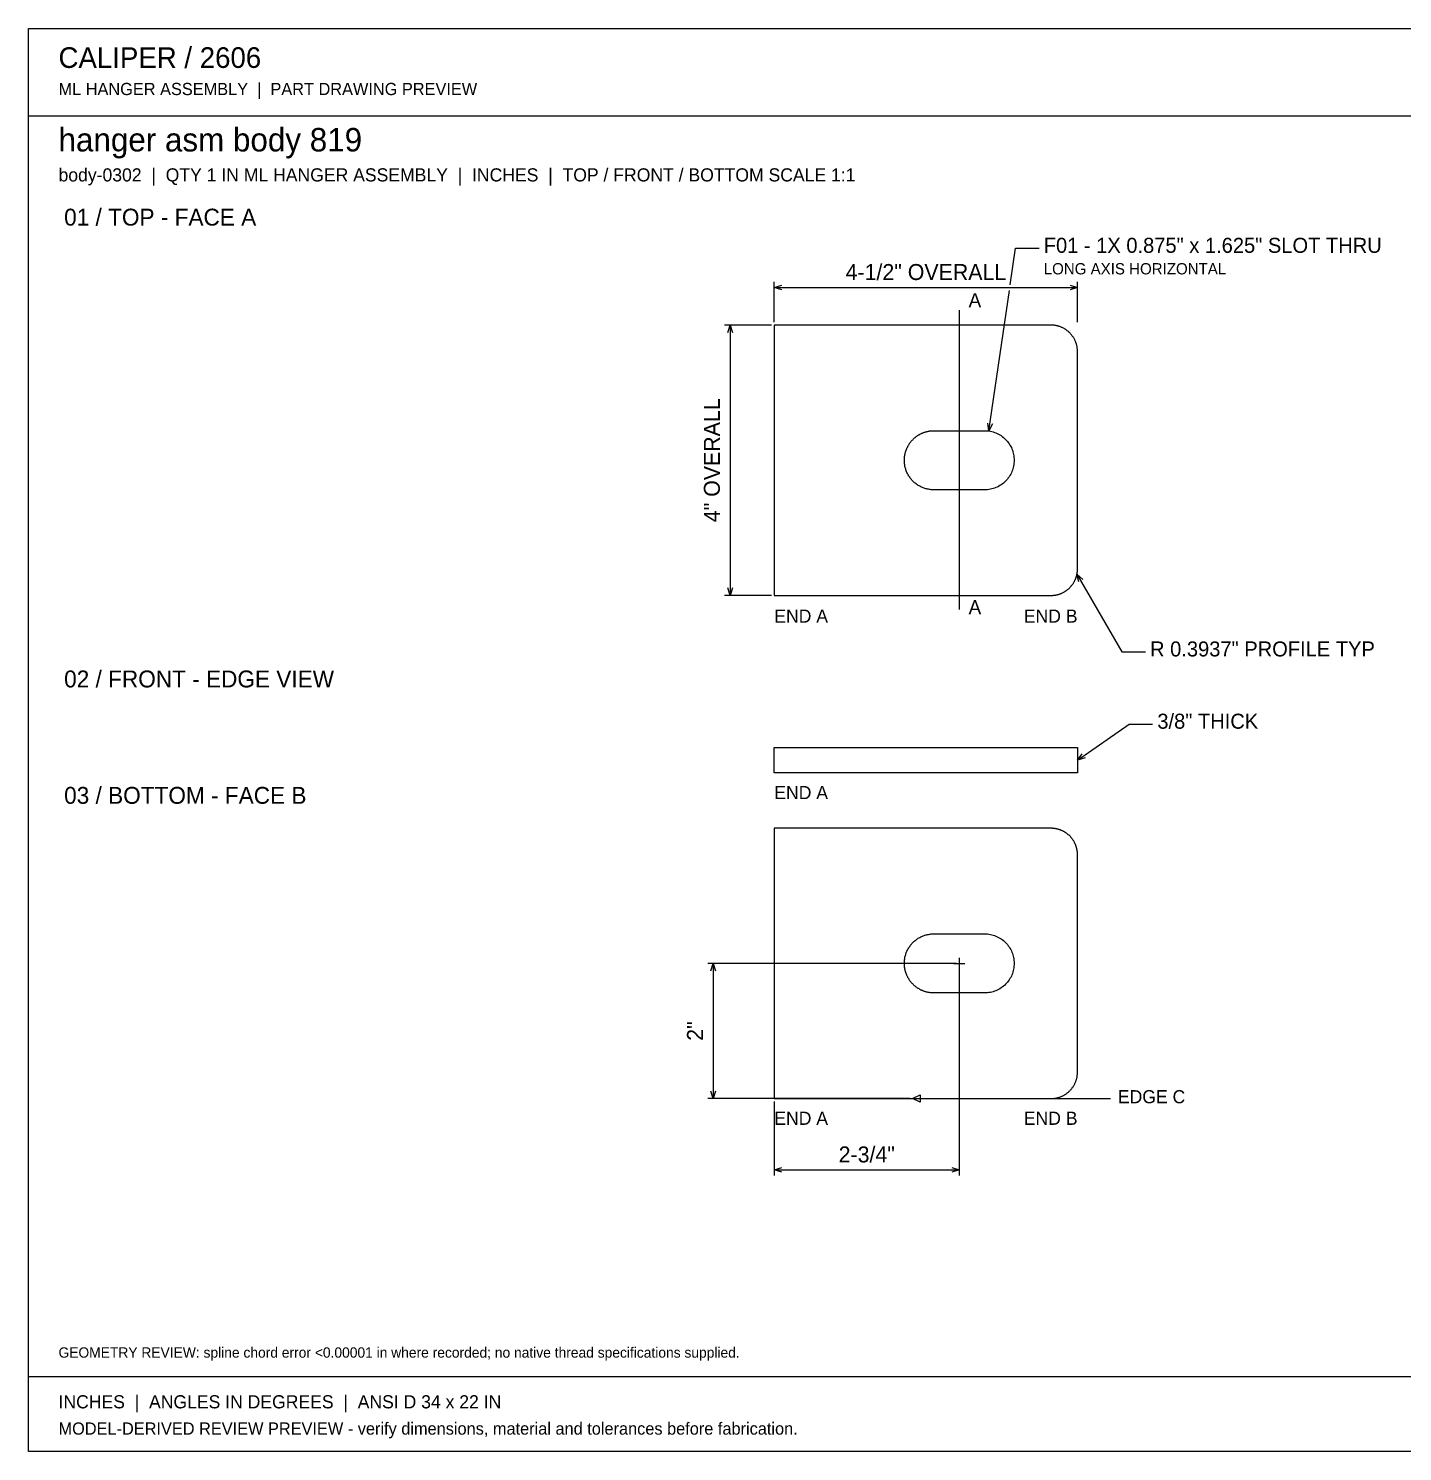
# Model space of a CAD drawing. Header units: inches. Extents: x 0.5 to 33.5, y 0.5 to 21.5.
# Drawn here: x 0.47 to 20.8, y 0.47 to 21.53 of the extents above; entities that cross this region are included whole.
import ezdxf
from ezdxf.enums import TextEntityAlignment as Align

# ---------------------------------------------------------------- set-up
doc = ezdxf.new("R2010")
doc.units = ezdxf.units.IN
doc.header["$MEASUREMENT"] = 0

msp = doc.modelspace()

# ---------------------------------------------------------------- linework, layer by layer
at = {"layer": 'ANNOTATION'}
for p, q in [((14.997, 17.736), (15.076, 18.278)), ((15.076, 18.278), (15.424, 18.278)), ((11.507, 17.181), (11.507, 17.778)), ((11.507, 17.694), (11.618, 17.729)), ((11.507, 17.694), (15.993, 17.694)), ((11.618, 17.66), (11.507, 17.694)), ((15.882, 17.729), (15.993, 17.694)), ((15.993, 17.694), (15.882, 17.66)), ((15.993, 17.181), (15.993, 17.778)), ((14.682, 15.572), (14.985, 17.653)), ((14.243, 17.361), (14.243, 12.931)), ((11.465, 17.139), (10.771, 17.139)), ((10.819, 17.028), (10.854, 17.139)), ((10.854, 17.139), (10.854, 13.139)), ((10.854, 17.139), (10.889, 17.028)), ((14.682, 15.572), (14.664, 15.687)), ((14.733, 15.677), (14.682, 15.572)), ((15.985, 13.453), (16.649, 12.306)), ((16.011, 13.34), (15.985, 13.453)), ((15.985, 13.453), (16.071, 13.375)), ((11.465, 13.139), (10.771, 13.139)), ((10.854, 13.139), (10.819, 13.25)), ((10.889, 13.25), (10.854, 13.139)), ((16.649, 12.306), (16.997, 12.306)), ((15.993, 10.701), (16.757, 11.236)), ((16.757, 11.236), (17.104, 11.236)), ((15.993, 10.701), (16.064, 10.794)), ((16.104, 10.737), (15.993, 10.701)), ((14.201, 7.694), (10.521, 7.694)), ((10.569, 7.583), (10.604, 7.694)), ((10.604, 7.694), (10.604, 5.694)), ((10.604, 7.694), (10.639, 7.583)), ((14.16, 7.694), (14.326, 7.694)), ((14.243, 7.778), (14.243, 7.611)), ((14.243, 7.653), (14.243, 4.556)), ((13.511, 5.694), (10.521, 5.694)), ((10.604, 5.694), (10.569, 5.806)), ((10.639, 5.806), (10.604, 5.694)), ((13.553, 5.694), (13.664, 5.75)), ((13.553, 5.694), (16.479, 5.694)), ((13.664, 5.639), (13.553, 5.694)), ((13.664, 5.75), (13.664, 5.639)), ((11.507, 5.653), (11.507, 4.556)), ((11.507, 4.639), (11.618, 4.674)), ((11.507, 4.639), (14.243, 4.639)), ((11.618, 4.604), (11.507, 4.639)), ((14.132, 4.674), (14.243, 4.639)), ((14.243, 4.639), (14.132, 4.604))]:
    msp.add_line(p, q, dxfattribs=at)
at = {"layer": 'OUTLINE'}
for p, q in [((0.472, 21.528), (33.528, 21.528)), ((0.472, 0.472), (0.472, 21.528)), ((0.472, 20.236), (33.528, 20.236)), ((15.599, 17.139), (11.507, 17.139)), ((11.507, 17.139), (11.507, 13.139)), ((15.609, 17.139), (15.599, 17.139)), ((15.619, 17.138), (15.609, 17.139)), ((15.628, 17.138), (15.619, 17.138)), ((15.638, 17.137), (15.628, 17.138)), ((15.648, 17.136), (15.638, 17.137)), ((15.657, 17.135), (15.648, 17.136)), ((15.667, 17.133), (15.657, 17.135)), ((15.676, 17.131), (15.667, 17.133)), ((15.686, 17.129), (15.676, 17.131)), ((15.695, 17.127), (15.686, 17.129)), ((15.704, 17.125), (15.695, 17.127)), ((15.714, 17.122), (15.704, 17.125)), ((15.723, 17.119), (15.714, 17.122)), ((15.732, 17.116), (15.723, 17.119)), ((15.741, 17.113), (15.732, 17.116)), ((15.75, 17.109), (15.741, 17.113)), ((15.759, 17.105), (15.75, 17.109)), ((15.768, 17.101), (15.759, 17.105)), ((15.776, 17.097), (15.768, 17.101)), ((15.785, 17.092), (15.776, 17.097)), ((15.793, 17.088), (15.785, 17.092)), ((15.802, 17.083), (15.793, 17.088)), ((15.81, 17.078), (15.802, 17.083)), ((15.818, 17.073), (15.81, 17.078)), ((15.826, 17.067), (15.818, 17.073)), ((15.834, 17.061), (15.826, 17.067)), ((15.842, 17.056), (15.834, 17.061)), ((15.849, 17.05), (15.842, 17.056)), ((15.857, 17.043), (15.849, 17.05)), ((15.864, 17.037), (15.857, 17.043)), ((15.871, 17.03), (15.864, 17.037)), ((15.878, 17.024), (15.871, 17.03)), ((15.885, 17.017), (15.878, 17.024)), ((15.891, 17.01), (15.885, 17.017)), ((15.898, 17.002), (15.891, 17.01)), ((15.904, 16.995), (15.898, 17.002)), ((15.91, 16.987), (15.904, 16.995)), ((15.916, 16.98), (15.91, 16.987)), ((15.921, 16.972), (15.916, 16.98)), ((15.927, 16.964), (15.921, 16.972)), ((15.932, 16.956), (15.927, 16.964)), ((15.937, 16.948), (15.932, 16.956)), ((15.942, 16.939), (15.937, 16.948)), ((15.947, 16.931), (15.942, 16.939)), ((15.951, 16.922), (15.947, 16.931)), ((15.955, 16.914), (15.951, 16.922)), ((15.959, 16.905), (15.955, 16.914)), ((15.963, 16.896), (15.959, 16.905)), ((15.967, 16.887), (15.963, 16.896)), ((15.97, 16.878), (15.967, 16.887)), ((15.973, 16.869), (15.97, 16.878)), ((15.976, 16.859), (15.973, 16.869)), ((15.979, 16.85), (15.976, 16.859)), ((15.981, 16.841), (15.979, 16.85)), ((15.984, 16.831), (15.981, 16.841)), ((15.986, 16.822), (15.984, 16.831)), ((15.987, 16.812), (15.986, 16.822)), ((15.989, 16.803), (15.987, 16.812)), ((15.99, 16.793), (15.989, 16.803)), ((15.991, 16.784), (15.99, 16.793)), ((15.992, 16.774), (15.991, 16.784)), ((15.993, 16.765), (15.992, 16.774)), ((15.993, 16.755), (15.993, 16.765)), ((15.993, 16.745), (15.993, 16.755)), ((15.993, 13.533), (15.993, 16.745)), ((13.495, 15.368), (13.5, 15.375)), ((13.5, 15.375), (13.504, 15.381)), ((13.504, 15.381), (13.508, 15.388)), ((13.508, 15.388), (13.513, 15.395)), ((13.513, 15.395), (13.518, 15.401)), ((13.518, 15.401), (13.523, 15.407)), ((13.523, 15.407), (13.528, 15.414)), ((13.528, 15.414), (13.533, 15.42)), ((13.533, 15.42), (13.538, 15.426)), ((13.538, 15.426), (13.543, 15.432)), ((13.543, 15.432), (13.548, 15.438)), ((13.548, 15.438), (13.554, 15.443)), ((13.554, 15.443), (13.56, 15.449)), ((13.56, 15.449), (13.565, 15.455)), ((13.565, 15.455), (13.571, 15.46)), ((13.571, 15.46), (13.577, 15.465)), ((13.577, 15.465), (13.583, 15.471)), ((13.583, 15.471), (13.589, 15.476)), ((13.589, 15.476), (13.595, 15.481)), ((13.595, 15.481), (13.601, 15.486)), ((13.601, 15.486), (13.608, 15.491)), ((13.608, 15.491), (13.614, 15.495)), ((13.614, 15.495), (13.621, 15.5)), ((13.621, 15.5), (13.627, 15.504)), ((13.627, 15.504), (13.634, 15.509)), ((13.634, 15.509), (13.641, 15.513)), ((13.641, 15.513), (13.648, 15.517)), ((13.648, 15.517), (13.655, 15.521)), ((13.655, 15.521), (13.662, 15.525)), ((13.662, 15.525), (13.669, 15.528)), ((13.669, 15.528), (13.676, 15.532)), ((13.676, 15.532), (13.683, 15.535)), ((13.683, 15.535), (13.69, 15.539)), ((13.69, 15.539), (13.697, 15.542)), ((13.697, 15.542), (13.705, 15.545)), ((13.705, 15.545), (13.712, 15.548)), ((13.712, 15.548), (13.72, 15.55)), ((13.72, 15.55), (13.727, 15.553)), ((13.727, 15.553), (13.735, 15.556)), ((13.735, 15.556), (13.742, 15.558)), ((13.742, 15.558), (13.75, 15.56)), ((13.75, 15.56), (13.758, 15.562)), ((13.758, 15.562), (13.765, 15.564)), ((13.765, 15.564), (13.773, 15.566)), ((13.773, 15.566), (13.781, 15.568)), ((13.781, 15.568), (13.789, 15.569)), ((13.789, 15.569), (13.797, 15.571)), ((13.797, 15.571), (13.805, 15.572)), ((13.805, 15.572), (13.812, 15.573)), ((13.812, 15.573), (13.82, 15.574)), ((13.82, 15.574), (13.828, 15.575)), ((13.828, 15.575), (13.836, 15.575)), ((13.836, 15.575), (13.844, 15.576)), ((13.844, 15.576), (13.852, 15.576)), ((13.852, 15.576), (13.86, 15.576)), ((13.86, 15.576), (13.868, 15.576)), ((13.868, 15.576), (14.618, 15.576)), ((14.618, 15.576), (14.64, 15.576)), ((14.64, 15.576), (14.661, 15.574)), ((14.661, 15.574), (14.682, 15.572)), ((14.682, 15.572), (14.703, 15.568)), ((14.703, 15.568), (14.724, 15.563)), ((14.724, 15.563), (14.745, 15.558)), ((14.745, 15.558), (14.765, 15.551)), ((14.765, 15.551), (14.786, 15.543)), ((14.786, 15.543), (14.805, 15.534)), ((14.805, 15.534), (14.824, 15.525)), ((14.824, 15.525), (14.843, 15.514)), ((14.843, 15.514), (14.861, 15.503)), ((14.861, 15.503), (14.879, 15.49)), ((14.879, 15.49), (14.896, 15.477)), ((14.896, 15.477), (14.912, 15.463)), ((14.912, 15.463), (14.927, 15.448)), ((14.927, 15.448), (14.942, 15.433)), ((14.942, 15.433), (14.956, 15.416)), ((14.956, 15.416), (14.969, 15.4)), ((14.969, 15.4), (14.982, 15.382)), ((14.982, 15.382), (14.993, 15.364)), ((13.431, 15.154), (13.432, 15.168)), ((13.432, 15.168), (13.433, 15.181)), ((13.433, 15.181), (13.434, 15.195)), ((13.434, 15.195), (13.436, 15.208)), ((13.436, 15.208), (13.438, 15.221)), ((13.438, 15.221), (13.441, 15.234)), ((13.441, 15.234), (13.444, 15.248)), ((13.444, 15.248), (13.448, 15.261)), ((13.448, 15.261), (13.452, 15.274)), ((13.452, 15.274), (13.456, 15.286)), ((13.456, 15.286), (13.461, 15.299)), ((13.461, 15.299), (13.466, 15.311)), ((13.466, 15.311), (13.469, 15.319)), ((13.469, 15.319), (13.473, 15.326)), ((13.473, 15.326), (13.476, 15.333)), ((13.476, 15.333), (13.48, 15.34)), ((13.48, 15.34), (13.483, 15.347)), ((13.483, 15.347), (13.487, 15.354)), ((13.487, 15.354), (13.491, 15.361)), ((13.491, 15.361), (13.495, 15.368)), ((14.993, 15.364), (15.004, 15.345)), ((15.004, 15.345), (15.014, 15.326)), ((15.014, 15.326), (15.022, 15.306)), ((15.022, 15.306), (15.03, 15.286)), ((15.03, 15.286), (15.037, 15.266)), ((15.037, 15.266), (15.042, 15.245)), ((15.042, 15.245), (15.047, 15.224)), ((15.047, 15.224), (15.051, 15.203)), ((15.051, 15.203), (15.053, 15.182)), ((15.053, 15.182), (15.055, 15.16)), ((15.055, 15.16), (15.056, 15.139)), ((13.431, 15.141), (13.431, 15.154)), ((13.431, 15.127), (13.431, 15.141)), ((13.431, 15.114), (13.431, 15.127)), ((13.432, 15.1), (13.431, 15.114)), ((13.434, 15.087), (13.432, 15.1)), ((13.436, 15.073), (13.434, 15.087)), ((13.438, 15.06), (13.436, 15.073)), ((13.44, 15.047), (13.438, 15.06)), ((13.443, 15.034), (13.44, 15.047)), ((13.447, 15.021), (13.443, 15.034)), ((13.451, 15.008), (13.447, 15.021)), ((13.455, 14.995), (13.451, 15.008)), ((13.46, 14.982), (13.455, 14.995)), ((13.465, 14.97), (13.46, 14.982)), ((13.47, 14.957), (13.465, 14.97)), ((13.476, 14.945), (13.47, 14.957)), ((15.014, 14.952), (15.004, 14.933)), ((15.022, 14.971), (15.014, 14.952)), ((15.03, 14.991), (15.022, 14.971)), ((15.037, 15.012), (15.03, 14.991)), ((15.042, 15.033), (15.037, 15.012)), ((15.047, 15.054), (15.042, 15.033)), ((15.051, 15.075), (15.047, 15.054)), ((15.053, 15.096), (15.051, 15.075)), ((15.055, 15.117), (15.053, 15.096)), ((15.056, 15.139), (15.055, 15.117)), ((13.482, 14.933), (13.476, 14.945)), ((13.489, 14.921), (13.482, 14.933)), ((13.496, 14.91), (13.489, 14.921)), ((13.503, 14.898), (13.496, 14.91)), ((13.51, 14.887), (13.503, 14.898)), ((13.518, 14.876), (13.51, 14.887)), ((13.527, 14.865), (13.518, 14.876)), ((13.535, 14.855), (13.527, 14.865)), ((13.544, 14.845), (13.535, 14.855)), ((13.553, 14.835), (13.544, 14.845)), ((13.563, 14.825), (13.553, 14.835)), ((13.573, 14.816), (13.563, 14.825)), ((13.583, 14.807), (13.573, 14.816)), ((13.593, 14.799), (13.583, 14.807)), ((13.604, 14.79), (13.593, 14.799)), ((13.615, 14.782), (13.604, 14.79)), ((13.626, 14.775), (13.615, 14.782)), ((13.637, 14.767), (13.626, 14.775)), ((13.649, 14.76), (13.637, 14.767)), ((13.661, 14.754), (13.649, 14.76)), ((13.673, 14.747), (13.661, 14.754)), ((13.685, 14.742), (13.673, 14.747)), ((13.697, 14.736), (13.685, 14.742)), ((14.805, 14.743), (14.786, 14.735)), ((14.824, 14.753), (14.805, 14.743)), ((14.843, 14.764), (14.824, 14.753)), ((14.861, 14.775), (14.843, 14.764)), ((14.879, 14.787), (14.861, 14.775)), ((14.896, 14.801), (14.879, 14.787)), ((14.912, 14.815), (14.896, 14.801)), ((14.927, 14.83), (14.912, 14.815)), ((14.942, 14.845), (14.927, 14.83)), ((14.956, 14.861), (14.942, 14.845)), ((14.969, 14.878), (14.956, 14.861)), ((14.982, 14.896), (14.969, 14.878)), ((14.993, 14.914), (14.982, 14.896)), ((15.004, 14.933), (14.993, 14.914)), ((13.71, 14.731), (13.697, 14.736)), ((13.722, 14.726), (13.71, 14.731)), ((13.735, 14.722), (13.722, 14.726)), ((13.748, 14.718), (13.735, 14.722)), ((13.761, 14.715), (13.748, 14.718)), ((13.774, 14.712), (13.761, 14.715)), ((13.787, 14.709), (13.774, 14.712)), ((13.801, 14.707), (13.787, 14.709)), ((13.814, 14.705), (13.801, 14.707)), ((13.828, 14.703), (13.814, 14.705)), ((13.841, 14.702), (13.828, 14.703)), ((13.855, 14.702), (13.841, 14.702)), ((13.868, 14.701), (13.855, 14.702)), ((14.618, 14.701), (13.868, 14.701)), ((14.64, 14.702), (14.618, 14.701)), ((14.661, 14.703), (14.64, 14.702)), ((14.682, 14.706), (14.661, 14.703)), ((14.703, 14.71), (14.682, 14.706)), ((14.724, 14.715), (14.703, 14.71)), ((14.745, 14.72), (14.724, 14.715)), ((14.765, 14.727), (14.745, 14.72)), ((14.786, 14.735), (14.765, 14.727)), ((15.989, 13.478), (15.99, 13.48)), ((15.989, 13.475), (15.989, 13.478)), ((15.99, 13.485), (15.991, 13.488)), ((15.99, 13.483), (15.99, 13.485)), ((15.99, 13.48), (15.99, 13.483)), ((15.991, 13.495), (15.992, 13.498)), ((15.991, 13.493), (15.991, 13.495)), ((15.991, 13.49), (15.991, 13.493)), ((15.991, 13.488), (15.991, 13.49)), ((15.992, 13.51), (15.993, 13.513)), ((15.992, 13.508), (15.992, 13.51)), ((15.992, 13.505), (15.992, 13.508)), ((15.992, 13.503), (15.992, 13.505)), ((15.992, 13.5), (15.992, 13.503)), ((15.992, 13.498), (15.992, 13.5)), ((15.993, 13.53), (15.993, 13.533)), ((15.993, 13.528), (15.993, 13.53)), ((15.993, 13.525), (15.993, 13.528)), ((15.993, 13.523), (15.993, 13.525)), ((15.993, 13.52), (15.993, 13.523)), ((15.993, 13.518), (15.993, 13.52)), ((15.993, 13.515), (15.993, 13.518)), ((15.993, 13.513), (15.993, 13.515)), ((15.887, 13.264), (15.892, 13.269)), ((15.892, 13.269), (15.897, 13.274)), ((15.897, 13.274), (15.901, 13.28)), ((15.901, 13.28), (15.906, 13.285)), ((15.906, 13.285), (15.91, 13.291)), ((15.91, 13.291), (15.915, 13.297)), ((15.915, 13.297), (15.919, 13.303)), ((15.919, 13.303), (15.923, 13.308)), ((15.923, 13.308), (15.927, 13.314)), ((15.927, 13.314), (15.931, 13.32)), ((15.931, 13.32), (15.935, 13.326)), ((15.935, 13.326), (15.938, 13.333)), ((15.938, 13.333), (15.942, 13.339)), ((15.942, 13.339), (15.946, 13.345)), ((15.946, 13.345), (15.949, 13.351)), ((15.949, 13.351), (15.952, 13.358)), ((15.952, 13.358), (15.955, 13.364)), ((15.955, 13.364), (15.958, 13.371)), ((15.958, 13.371), (15.961, 13.377)), ((15.961, 13.377), (15.962, 13.38)), ((15.962, 13.38), (15.963, 13.382)), ((15.963, 13.382), (15.964, 13.384)), ((15.964, 13.384), (15.965, 13.386)), ((15.965, 13.386), (15.966, 13.389)), ((15.966, 13.389), (15.967, 13.391)), ((15.967, 13.391), (15.968, 13.393)), ((15.968, 13.393), (15.969, 13.396)), ((15.969, 13.398), (15.97, 13.4)), ((15.969, 13.396), (15.969, 13.398)), ((15.97, 13.4), (15.971, 13.403)), ((15.971, 13.403), (15.972, 13.405)), ((15.972, 13.405), (15.973, 13.408)), ((15.973, 13.41), (15.974, 13.412)), ((15.973, 13.408), (15.973, 13.41)), ((15.974, 13.412), (15.975, 13.415)), ((15.975, 13.415), (15.976, 13.417)), ((15.976, 13.419), (15.977, 13.422)), ((15.976, 13.417), (15.976, 13.419)), ((15.977, 13.422), (15.978, 13.424)), ((15.978, 13.424), (15.979, 13.427)), ((15.979, 13.429), (15.98, 13.431)), ((15.979, 13.427), (15.979, 13.429)), ((15.98, 13.431), (15.981, 13.434)), ((15.981, 13.436), (15.982, 13.439)), ((15.981, 13.434), (15.981, 13.436)), ((15.982, 13.441), (15.983, 13.444)), ((15.982, 13.439), (15.982, 13.441)), ((15.983, 13.446), (15.984, 13.448)), ((15.983, 13.444), (15.983, 13.446)), ((15.984, 13.448), (15.985, 13.451)), ((15.985, 13.453), (15.986, 13.456)), ((15.985, 13.451), (15.985, 13.453)), ((15.986, 13.461), (15.987, 13.463)), ((15.986, 13.458), (15.986, 13.461)), ((15.986, 13.456), (15.986, 13.458)), ((15.987, 13.466), (15.988, 13.468)), ((15.987, 13.463), (15.987, 13.466)), ((15.988, 13.47), (15.989, 13.473)), ((15.988, 13.468), (15.988, 13.47)), ((15.989, 13.473), (15.989, 13.475)), ((11.507, 13.139), (15.599, 13.139)), ((15.599, 13.139), (15.607, 13.139)), ((15.607, 13.139), (15.614, 13.139)), ((15.614, 13.139), (15.621, 13.139)), ((15.621, 13.139), (15.628, 13.14)), ((15.628, 13.14), (15.635, 13.141)), ((15.635, 13.141), (15.642, 13.141)), ((15.642, 13.141), (15.649, 13.142)), ((15.649, 13.142), (15.657, 13.143)), ((15.657, 13.143), (15.664, 13.144)), ((15.664, 13.144), (15.671, 13.145)), ((15.671, 13.145), (15.678, 13.147)), ((15.678, 13.147), (15.685, 13.148)), ((15.685, 13.148), (15.692, 13.15)), ((15.692, 13.15), (15.699, 13.152)), ((15.699, 13.152), (15.706, 13.153)), ((15.706, 13.153), (15.712, 13.155)), ((15.712, 13.155), (15.719, 13.158)), ((15.719, 13.158), (15.726, 13.16)), ((15.726, 13.16), (15.733, 13.162)), ((15.733, 13.162), (15.74, 13.165)), ((15.74, 13.165), (15.746, 13.167)), ((15.746, 13.167), (15.753, 13.17)), ((15.753, 13.17), (15.759, 13.173)), ((15.759, 13.173), (15.766, 13.176)), ((15.766, 13.176), (15.772, 13.179)), ((15.772, 13.179), (15.779, 13.182)), ((15.779, 13.182), (15.785, 13.186)), ((15.785, 13.186), (15.792, 13.189)), ((15.792, 13.189), (15.798, 13.193)), ((15.798, 13.193), (15.804, 13.196)), ((15.804, 13.196), (15.81, 13.2)), ((15.81, 13.2), (15.816, 13.204)), ((15.816, 13.204), (15.822, 13.208)), ((15.822, 13.208), (15.828, 13.212)), ((15.828, 13.212), (15.834, 13.216)), ((15.834, 13.216), (15.839, 13.22)), ((15.839, 13.22), (15.845, 13.225)), ((15.845, 13.225), (15.851, 13.229)), ((15.851, 13.229), (15.856, 13.234)), ((15.856, 13.234), (15.861, 13.239)), ((15.861, 13.239), (15.867, 13.244)), ((15.867, 13.244), (15.872, 13.248)), ((15.872, 13.248), (15.877, 13.254)), ((15.877, 13.254), (15.882, 13.259)), ((15.882, 13.259), (15.887, 13.264)), ((11.507, 10.889), (15.993, 10.889)), ((11.507, 10.514), (11.507, 10.889)), ((15.993, 10.889), (15.993, 10.514)), ((15.993, 10.514), (11.507, 10.514)), ((15.599, 9.694), (11.507, 9.694)), ((11.507, 9.694), (11.507, 5.694)), ((15.607, 9.694), (15.599, 9.694)), ((15.614, 9.694), (15.607, 9.694)), ((15.621, 9.694), (15.614, 9.694)), ((15.628, 9.693), (15.621, 9.694)), ((15.635, 9.693), (15.628, 9.693)), ((15.642, 9.692), (15.635, 9.693)), ((15.649, 9.691), (15.642, 9.692)), ((15.657, 9.69), (15.649, 9.691)), ((15.664, 9.689), (15.657, 9.69)), ((15.671, 9.688), (15.664, 9.689)), ((15.678, 9.687), (15.671, 9.688)), ((15.685, 9.685), (15.678, 9.687)), ((15.692, 9.683), (15.685, 9.685)), ((15.699, 9.682), (15.692, 9.683)), ((15.706, 9.68), (15.699, 9.682)), ((15.712, 9.678), (15.706, 9.68)), ((15.719, 9.676), (15.712, 9.678)), ((15.726, 9.673), (15.719, 9.676)), ((15.733, 9.671), (15.726, 9.673)), ((15.74, 9.669), (15.733, 9.671)), ((15.746, 9.666), (15.74, 9.669)), ((15.753, 9.663), (15.746, 9.666)), ((15.759, 9.66), (15.753, 9.663)), ((15.766, 9.657), (15.759, 9.66)), ((15.772, 9.654), (15.766, 9.657)), ((15.779, 9.651), (15.772, 9.654)), ((15.785, 9.648), (15.779, 9.651)), ((15.792, 9.644), (15.785, 9.648)), ((15.798, 9.641), (15.792, 9.644)), ((15.804, 9.637), (15.798, 9.641)), ((15.81, 9.633), (15.804, 9.637)), ((15.816, 9.629), (15.81, 9.633)), ((15.822, 9.625), (15.816, 9.629)), ((15.828, 9.621), (15.822, 9.625)), ((15.834, 9.617), (15.828, 9.621)), ((15.839, 9.613), (15.834, 9.617)), ((15.845, 9.608), (15.839, 9.613)), ((15.851, 9.604), (15.845, 9.608)), ((15.856, 9.599), (15.851, 9.604)), ((15.861, 9.595), (15.856, 9.599)), ((15.867, 9.59), (15.861, 9.595)), ((15.872, 9.585), (15.867, 9.59)), ((15.877, 9.58), (15.872, 9.585)), ((15.882, 9.575), (15.877, 9.58)), ((15.887, 9.57), (15.882, 9.575)), ((15.892, 9.564), (15.887, 9.57)), ((15.897, 9.559), (15.892, 9.564)), ((15.901, 9.553), (15.897, 9.559)), ((15.906, 9.548), (15.901, 9.553)), ((15.91, 9.542), (15.906, 9.548)), ((15.915, 9.537), (15.91, 9.542)), ((15.919, 9.531), (15.915, 9.537)), ((15.923, 9.525), (15.919, 9.531)), ((15.927, 9.519), (15.923, 9.525)), ((15.931, 9.513), (15.927, 9.519)), ((15.935, 9.507), (15.931, 9.513)), ((15.938, 9.501), (15.935, 9.507)), ((15.942, 9.495), (15.938, 9.501)), ((15.946, 9.488), (15.942, 9.495)), ((15.949, 9.482), (15.946, 9.488)), ((15.952, 9.476), (15.949, 9.482)), ((15.955, 9.469), (15.952, 9.476)), ((15.958, 9.463), (15.955, 9.469)), ((15.961, 9.456), (15.958, 9.463)), ((15.962, 9.454), (15.961, 9.456)), ((15.963, 9.451), (15.962, 9.454)), ((15.964, 9.449), (15.963, 9.451)), ((15.965, 9.447), (15.964, 9.449)), ((15.966, 9.445), (15.965, 9.447)), ((15.967, 9.442), (15.966, 9.445)), ((15.968, 9.44), (15.967, 9.442)), ((15.969, 9.438), (15.968, 9.44)), ((15.969, 9.435), (15.969, 9.438)), ((15.97, 9.433), (15.969, 9.435)), ((15.971, 9.43), (15.97, 9.433)), ((15.972, 9.428), (15.971, 9.43)), ((15.973, 9.426), (15.972, 9.428)), ((15.973, 9.423), (15.973, 9.426)), ((15.974, 9.421), (15.973, 9.423)), ((15.975, 9.419), (15.974, 9.421)), ((15.976, 9.416), (15.975, 9.419)), ((15.976, 9.414), (15.976, 9.416)), ((15.977, 9.411), (15.976, 9.414)), ((15.978, 9.409), (15.977, 9.411)), ((15.979, 9.407), (15.978, 9.409)), ((15.979, 9.404), (15.979, 9.407)), ((15.98, 9.402), (15.979, 9.404)), ((15.981, 9.399), (15.98, 9.402)), ((15.981, 9.397), (15.981, 9.399)), ((15.982, 9.395), (15.981, 9.397)), ((15.982, 9.392), (15.982, 9.395)), ((15.983, 9.39), (15.982, 9.392)), ((15.983, 9.387), (15.983, 9.39)), ((15.984, 9.385), (15.983, 9.387)), ((15.985, 9.382), (15.984, 9.385)), ((15.985, 9.38), (15.985, 9.382)), ((15.986, 9.378), (15.985, 9.38)), ((15.986, 9.375), (15.986, 9.378)), ((15.986, 9.373), (15.986, 9.375)), ((15.987, 9.37), (15.986, 9.373)), ((15.987, 9.368), (15.987, 9.37)), ((15.988, 9.365), (15.987, 9.368)), ((15.988, 9.363), (15.988, 9.365)), ((15.989, 9.36), (15.988, 9.363)), ((15.989, 9.358), (15.989, 9.36)), ((15.989, 9.355), (15.989, 9.358)), ((15.99, 9.353), (15.989, 9.355)), ((15.99, 9.351), (15.99, 9.353)), ((15.99, 9.348), (15.99, 9.351)), ((15.991, 9.346), (15.99, 9.348)), ((15.991, 9.343), (15.991, 9.346)), ((15.991, 9.341), (15.991, 9.343)), ((15.991, 9.338), (15.991, 9.341)), ((15.992, 9.336), (15.991, 9.338)), ((15.992, 9.333), (15.992, 9.336)), ((15.992, 9.331), (15.992, 9.333)), ((15.992, 9.328), (15.992, 9.331)), ((15.992, 9.326), (15.992, 9.328)), ((15.992, 9.323), (15.992, 9.326)), ((15.993, 9.321), (15.992, 9.323)), ((15.993, 9.318), (15.993, 9.321)), ((15.993, 9.316), (15.993, 9.318)), ((15.993, 9.313), (15.993, 9.316)), ((15.993, 9.311), (15.993, 9.313)), ((15.993, 9.308), (15.993, 9.311)), ((15.993, 9.306), (15.993, 9.308)), ((15.993, 9.303), (15.993, 9.306)), ((15.993, 9.301), (15.993, 9.303)), ((15.993, 6.088), (15.993, 9.301)), ((13.553, 7.998), (13.563, 8.008)), ((13.563, 8.008), (13.573, 8.017)), ((13.573, 8.017), (13.583, 8.026)), ((13.583, 8.026), (13.593, 8.035)), ((13.593, 8.035), (13.604, 8.043)), ((13.604, 8.043), (13.615, 8.051)), ((13.615, 8.051), (13.626, 8.059)), ((13.626, 8.059), (13.637, 8.066)), ((13.637, 8.066), (13.649, 8.073)), ((13.649, 8.073), (13.661, 8.08)), ((13.661, 8.08), (13.673, 8.086)), ((13.673, 8.086), (13.685, 8.092)), ((13.685, 8.092), (13.697, 8.097)), ((13.697, 8.097), (13.71, 8.102)), ((13.71, 8.102), (13.722, 8.107)), ((13.722, 8.107), (13.735, 8.111)), ((13.735, 8.111), (13.748, 8.115)), ((13.748, 8.115), (13.761, 8.119)), ((13.761, 8.119), (13.774, 8.122)), ((13.774, 8.122), (13.787, 8.124)), ((13.787, 8.124), (13.801, 8.127)), ((13.801, 8.127), (13.814, 8.129)), ((13.814, 8.129), (13.828, 8.13)), ((13.828, 8.13), (13.841, 8.131)), ((13.841, 8.131), (13.855, 8.132)), ((13.855, 8.132), (13.868, 8.132)), ((13.868, 8.132), (14.618, 8.132)), ((14.618, 8.132), (14.64, 8.131)), ((14.64, 8.131), (14.661, 8.13)), ((14.661, 8.13), (14.682, 8.127)), ((14.682, 8.127), (14.703, 8.124)), ((14.703, 8.124), (14.724, 8.119)), ((14.724, 8.119), (14.745, 8.113)), ((14.745, 8.113), (14.765, 8.106)), ((14.765, 8.106), (14.786, 8.099)), ((14.786, 8.099), (14.805, 8.09)), ((14.805, 8.09), (14.824, 8.08)), ((14.824, 8.08), (14.843, 8.07)), ((14.843, 8.07), (14.861, 8.058)), ((14.861, 8.058), (14.879, 8.046)), ((14.879, 8.046), (14.896, 8.033)), ((14.896, 8.033), (14.912, 8.019)), ((14.912, 8.019), (14.927, 8.004)), ((14.927, 8.004), (14.942, 7.988)), ((13.44, 7.787), (13.443, 7.8)), ((13.443, 7.8), (13.447, 7.813)), ((13.447, 7.813), (13.451, 7.826)), ((13.451, 7.826), (13.455, 7.839)), ((13.455, 7.839), (13.46, 7.851)), ((13.46, 7.851), (13.465, 7.864)), ((13.465, 7.864), (13.47, 7.876)), ((13.47, 7.876), (13.476, 7.888)), ((13.476, 7.888), (13.482, 7.9)), ((13.482, 7.9), (13.489, 7.912)), ((13.489, 7.912), (13.496, 7.924)), ((13.496, 7.924), (13.503, 7.935)), ((13.503, 7.935), (13.51, 7.946)), ((13.51, 7.946), (13.518, 7.957)), ((13.518, 7.957), (13.527, 7.968)), ((13.527, 7.968), (13.535, 7.978)), ((13.535, 7.978), (13.544, 7.988)), ((13.544, 7.988), (13.553, 7.998)), ((14.942, 7.988), (14.956, 7.972)), ((14.956, 7.972), (14.969, 7.955)), ((14.969, 7.955), (14.982, 7.938)), ((14.982, 7.938), (14.993, 7.919)), ((14.993, 7.919), (15.004, 7.901)), ((15.004, 7.901), (15.014, 7.881)), ((15.014, 7.881), (15.022, 7.862)), ((15.022, 7.862), (15.03, 7.842)), ((15.03, 7.842), (15.037, 7.821)), ((15.037, 7.821), (15.042, 7.801)), ((15.042, 7.801), (15.047, 7.78)), ((13.431, 7.72), (13.432, 7.733)), ((13.431, 7.706), (13.431, 7.72)), ((13.431, 7.693), (13.431, 7.706)), ((13.431, 7.679), (13.431, 7.693)), ((13.432, 7.666), (13.431, 7.679)), ((13.432, 7.733), (13.434, 7.747)), ((13.433, 7.652), (13.432, 7.666)), ((13.434, 7.639), (13.433, 7.652)), ((13.434, 7.747), (13.436, 7.76)), ((13.436, 7.625), (13.434, 7.639)), ((13.436, 7.76), (13.438, 7.773)), ((13.438, 7.612), (13.436, 7.625)), ((13.438, 7.773), (13.44, 7.787)), ((13.441, 7.599), (13.438, 7.612)), ((13.444, 7.586), (13.441, 7.599)), ((13.448, 7.573), (13.444, 7.586)), ((15.042, 7.588), (15.037, 7.567)), ((15.047, 7.609), (15.042, 7.588)), ((15.047, 7.78), (15.051, 7.759)), ((15.051, 7.63), (15.047, 7.609)), ((15.051, 7.759), (15.053, 7.737)), ((15.053, 7.652), (15.051, 7.63)), ((15.053, 7.737), (15.055, 7.716)), ((15.055, 7.673), (15.053, 7.652)), ((15.055, 7.716), (15.056, 7.694)), ((15.056, 7.694), (15.055, 7.673)), ((13.452, 7.56), (13.448, 7.573)), ((13.456, 7.547), (13.452, 7.56)), ((13.461, 7.534), (13.456, 7.547)), ((13.466, 7.522), (13.461, 7.534)), ((13.469, 7.515), (13.466, 7.522)), ((13.473, 7.507), (13.469, 7.515)), ((13.476, 7.5), (13.473, 7.507)), ((13.48, 7.493), (13.476, 7.5)), ((13.483, 7.486), (13.48, 7.493)), ((13.487, 7.479), (13.483, 7.486)), ((13.491, 7.472), (13.487, 7.479)), ((13.495, 7.465), (13.491, 7.472)), ((13.5, 7.459), (13.495, 7.465)), ((13.504, 7.452), (13.5, 7.459)), ((13.508, 7.445), (13.504, 7.452)), ((13.513, 7.439), (13.508, 7.445)), ((13.518, 7.432), (13.513, 7.439)), ((13.523, 7.426), (13.518, 7.432)), ((13.528, 7.42), (13.523, 7.426)), ((13.533, 7.414), (13.528, 7.42)), ((13.538, 7.408), (13.533, 7.414)), ((13.543, 7.402), (13.538, 7.408)), ((13.548, 7.396), (13.543, 7.402)), ((13.554, 7.39), (13.548, 7.396)), ((13.56, 7.384), (13.554, 7.39)), ((13.565, 7.379), (13.56, 7.384)), ((13.571, 7.373), (13.565, 7.379)), ((13.577, 7.368), (13.571, 7.373)), ((14.912, 7.37), (14.896, 7.356)), ((14.927, 7.385), (14.912, 7.37)), ((14.942, 7.401), (14.927, 7.385)), ((14.956, 7.417), (14.942, 7.401)), ((14.969, 7.434), (14.956, 7.417)), ((14.982, 7.451), (14.969, 7.434)), ((14.993, 7.47), (14.982, 7.451)), ((15.004, 7.488), (14.993, 7.47)), ((15.014, 7.507), (15.004, 7.488)), ((15.022, 7.527), (15.014, 7.507)), ((15.03, 7.547), (15.022, 7.527)), ((15.037, 7.567), (15.03, 7.547)), ((13.583, 7.363), (13.577, 7.368)), ((13.589, 7.358), (13.583, 7.363)), ((13.595, 7.353), (13.589, 7.358)), ((13.601, 7.348), (13.595, 7.353)), ((13.608, 7.343), (13.601, 7.348)), ((13.614, 7.338), (13.608, 7.343)), ((13.621, 7.334), (13.614, 7.338)), ((13.627, 7.329), (13.621, 7.334)), ((13.634, 7.325), (13.627, 7.329)), ((13.641, 7.321), (13.634, 7.325)), ((13.648, 7.317), (13.641, 7.321)), ((13.655, 7.313), (13.648, 7.317)), ((13.662, 7.309), (13.655, 7.313)), ((13.669, 7.305), (13.662, 7.309)), ((13.676, 7.301), (13.669, 7.305)), ((13.683, 7.298), (13.676, 7.301)), ((13.69, 7.295), (13.683, 7.298)), ((13.697, 7.292), (13.69, 7.295)), ((13.705, 7.289), (13.697, 7.292)), ((13.712, 7.286), (13.705, 7.289)), ((13.72, 7.283), (13.712, 7.286)), ((13.727, 7.28), (13.72, 7.283)), ((13.735, 7.278), (13.727, 7.28)), ((13.742, 7.275), (13.735, 7.278)), ((13.75, 7.273), (13.742, 7.275)), ((13.758, 7.271), (13.75, 7.273)), ((13.765, 7.269), (13.758, 7.271)), ((13.773, 7.267), (13.765, 7.269)), ((13.781, 7.266), (13.773, 7.267)), ((13.789, 7.264), (13.781, 7.266)), ((13.797, 7.263), (13.789, 7.264)), ((13.805, 7.262), (13.797, 7.263)), ((13.812, 7.26), (13.805, 7.262)), ((13.82, 7.26), (13.812, 7.26)), ((13.828, 7.259), (13.82, 7.26)), ((13.836, 7.258), (13.828, 7.259)), ((13.844, 7.258), (13.836, 7.258)), ((13.852, 7.257), (13.844, 7.258)), ((13.86, 7.257), (13.852, 7.257)), ((13.868, 7.257), (13.86, 7.257)), ((14.618, 7.257), (13.868, 7.257)), ((14.64, 7.257), (14.618, 7.257)), ((14.661, 7.259), (14.64, 7.257)), ((14.682, 7.262), (14.661, 7.259)), ((14.703, 7.265), (14.682, 7.262)), ((14.724, 7.27), (14.703, 7.265)), ((14.745, 7.276), (14.724, 7.27)), ((14.765, 7.283), (14.745, 7.276)), ((14.786, 7.29), (14.765, 7.283)), ((14.805, 7.299), (14.786, 7.29)), ((14.824, 7.309), (14.805, 7.299)), ((14.843, 7.319), (14.824, 7.309)), ((14.861, 7.331), (14.843, 7.319)), ((14.879, 7.343), (14.861, 7.331)), ((14.896, 7.356), (14.879, 7.343)), ((15.942, 5.894), (15.947, 5.903)), ((15.947, 5.903), (15.951, 5.911)), ((15.951, 5.911), (15.955, 5.92)), ((15.955, 5.92), (15.959, 5.929)), ((15.959, 5.929), (15.963, 5.937)), ((15.963, 5.937), (15.967, 5.946)), ((15.967, 5.946), (15.97, 5.956)), ((15.97, 5.956), (15.973, 5.965)), ((15.973, 5.965), (15.976, 5.974)), ((15.976, 5.974), (15.979, 5.983)), ((15.979, 5.983), (15.981, 5.992)), ((15.981, 5.992), (15.984, 6.002)), ((15.984, 6.002), (15.986, 6.011)), ((15.986, 6.011), (15.987, 6.021)), ((15.987, 6.021), (15.989, 6.03)), ((15.989, 6.03), (15.99, 6.04)), ((15.99, 6.04), (15.991, 6.05)), ((15.991, 6.05), (15.992, 6.059)), ((15.992, 6.059), (15.993, 6.069)), ((15.993, 6.078), (15.993, 6.088)), ((15.993, 6.069), (15.993, 6.078)), ((11.507, 5.694), (15.599, 5.694)), ((15.599, 5.694), (15.609, 5.695)), ((15.609, 5.695), (15.619, 5.695)), ((15.619, 5.695), (15.628, 5.696)), ((15.628, 5.696), (15.638, 5.696)), ((15.638, 5.696), (15.648, 5.697)), ((15.648, 5.697), (15.657, 5.699)), ((15.657, 5.699), (15.667, 5.7)), ((15.667, 5.7), (15.676, 5.702)), ((15.676, 5.702), (15.686, 5.704)), ((15.686, 5.704), (15.695, 5.706)), ((15.695, 5.706), (15.704, 5.709)), ((15.704, 5.709), (15.714, 5.711)), ((15.714, 5.711), (15.723, 5.714)), ((15.723, 5.714), (15.732, 5.717)), ((15.732, 5.717), (15.741, 5.721)), ((15.741, 5.721), (15.75, 5.724)), ((15.75, 5.724), (15.759, 5.728)), ((15.759, 5.728), (15.768, 5.732)), ((15.768, 5.732), (15.776, 5.736)), ((15.776, 5.736), (15.785, 5.741)), ((15.785, 5.741), (15.793, 5.746)), ((15.793, 5.746), (15.802, 5.75)), ((15.802, 5.75), (15.81, 5.756)), ((15.81, 5.756), (15.818, 5.761)), ((15.818, 5.761), (15.826, 5.766)), ((15.826, 5.766), (15.834, 5.772)), ((15.834, 5.772), (15.842, 5.778)), ((15.842, 5.778), (15.849, 5.784)), ((15.849, 5.784), (15.857, 5.79)), ((15.857, 5.79), (15.864, 5.796)), ((15.864, 5.796), (15.871, 5.803)), ((15.871, 5.803), (15.878, 5.81)), ((15.878, 5.81), (15.885, 5.817)), ((15.885, 5.817), (15.891, 5.824)), ((15.891, 5.824), (15.898, 5.831)), ((15.898, 5.831), (15.904, 5.838)), ((15.904, 5.838), (15.91, 5.846)), ((15.91, 5.846), (15.916, 5.854)), ((15.916, 5.854), (15.921, 5.861)), ((15.921, 5.861), (15.927, 5.869)), ((15.927, 5.869), (15.932, 5.878)), ((15.932, 5.878), (15.937, 5.886)), ((15.937, 5.886), (15.942, 5.894)), ((0.472, 1.583), (33.528, 1.583)), ((33.528, 0.472), (0.472, 0.472))]:
    msp.add_line(p, q, dxfattribs=at)

# ---------------------------------------------------------------- texts
at = {"layer": 'ANNOTATION'}
for s, height, p in [('CALIPER / 2606', 0.30556, (0.917, 20.944)), ('ML HANGER ASSEMBLY  |  PART DRAWING PREVIEW', 0.18056, (0.917, 20.542)), ('hanger asm body 819', 0.34722, (0.917, 19.708)), ('body-0302  |  QTY 1 IN ML HANGER ASSEMBLY  |  INCHES  |  TOP / FRONT / BOTTOM SCALE 1:1', 0.19444, (0.917, 19.264)), ('01 / TOP - FACE A', 0.25, (1, 18.611)), ('F01 - 1X 0.875" x 1.625" SLOT THRU', 0.22222, (15.493, 18.208)), ('LONG AXIS HORIZONTAL', 0.16667, (15.493, 17.889)), ('A', 0.208, (14.382, 17.403)), ('A', 0.208, (14.382, 12.861)), ('END A', 0.1944, (11.507, 12.736)), ('R 0.3937" PROFILE TYP', 0.22222, (17.066, 12.236)), ('02 / FRONT - EDGE VIEW', 0.25, (1, 11.778)), ('3/8" THICK', 0.2222, (17.174, 11.167)), ('03 / BOTTOM - FACE B', 0.25, (1, 10.056)), ('END A', 0.1944, (11.507, 10.125)), ('EDGE C', 0.1944, (16.59, 5.625)), ('END A', 0.1944, (11.507, 5.306)), ('GEOMETRY REVIEW: spline chord error <0.00001 in where recorded; no native thread specifications supplied.', 0.152778, (0.917, 1.861)), ('INCHES  |  ANGLES IN DEGREES  |  ANSI D 34 x 22 IN', 0.19444, (0.917, 1.111)), ('MODEL-DERIVED REVIEW PREVIEW - verify dimensions, material and tolerances before fabrication.', 0.18056, (0.917, 0.722))]:
    msp.add_text(s, height=height, dxfattribs=at).set_placement(p)
for s, height, p in [('4-1/2" OVERALL', 0.23611, (13.75, 17.806)), ('2-3/4"', 0.2361, (12.875, 4.75))]:
    msp.add_text(s, height=height, dxfattribs=at).set_placement(p, align=Align.CENTER)
for s, p in [('4" OVERALL', (10.701, 15.139)), ('2"', (10.451, 6.694))]:
    msp.add_text(s, height=0.2361, rotation=90, dxfattribs=at).set_placement(p, align=Align.CENTER)
for p in [(15.993, 12.736), (15.993, 5.306)]:
    msp.add_text('END B', height=0.1944, dxfattribs=at).set_placement(p, align=Align.RIGHT)

doc.saveas('drawing.dxf')
